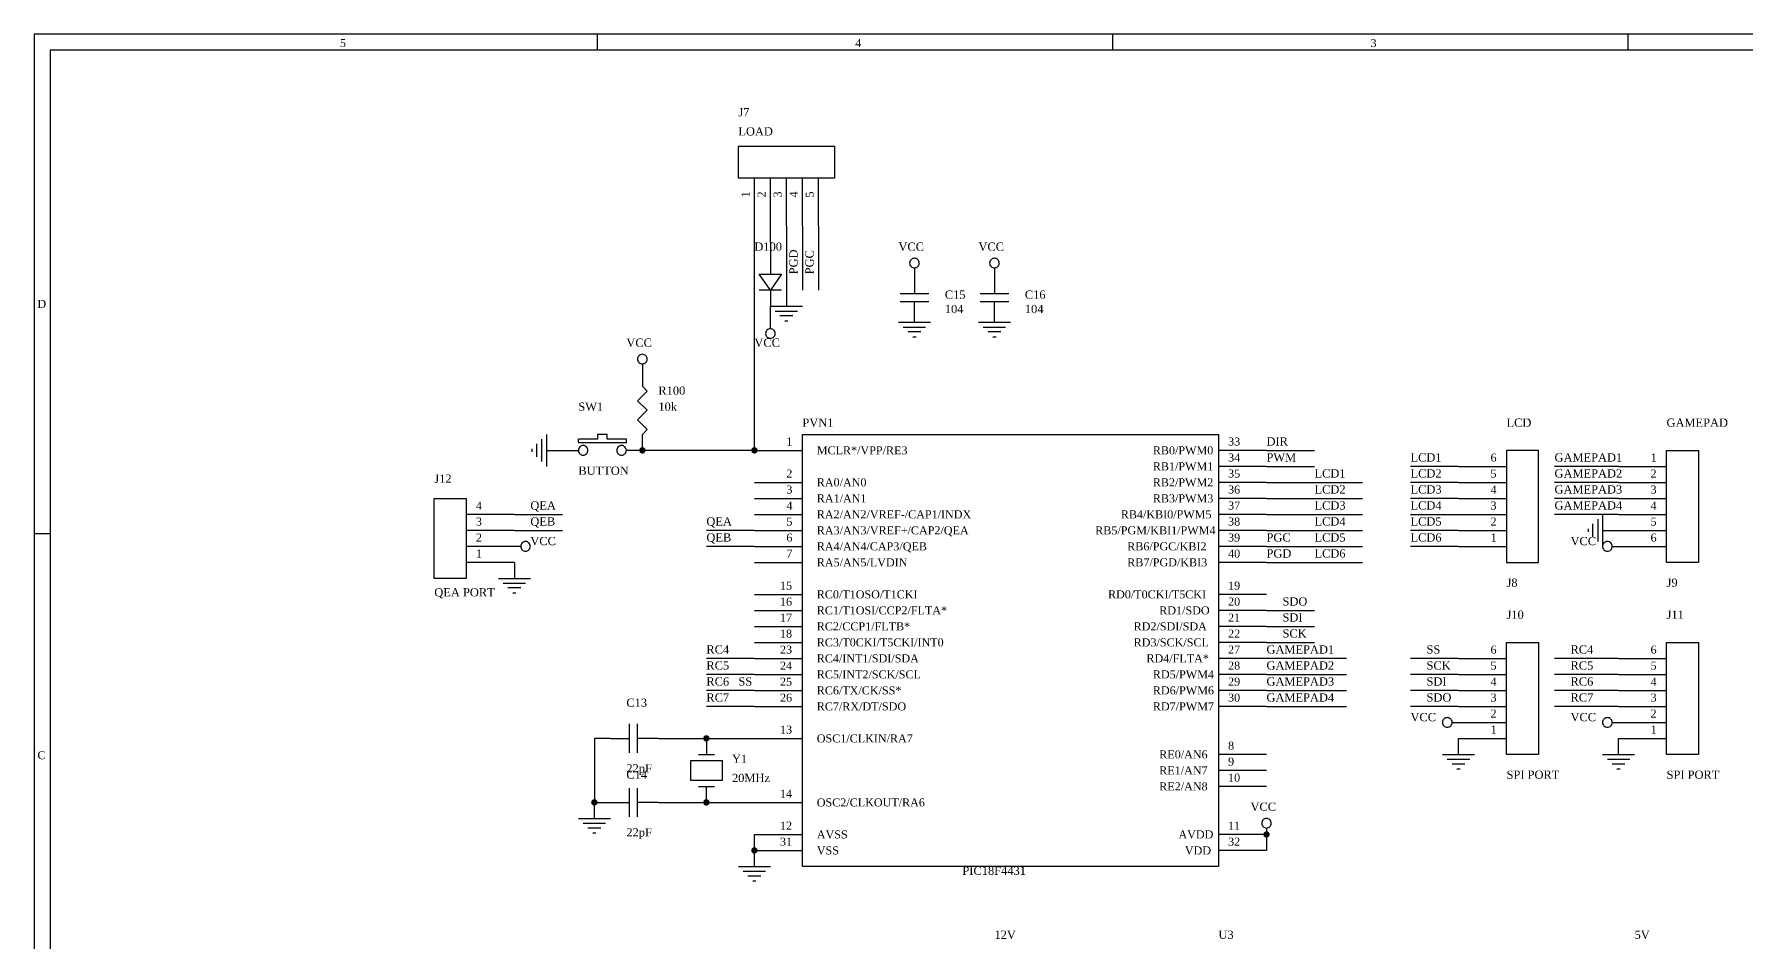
# Model space of a CAD drawing. Extents: x -3 to 419, y 3 to 299.
# Drawn here: x -2.5 to 269.3, y 155.3 to 299.5 of the extents above; entities that cross this region are included whole.
import ezdxf

# ---------------------------------------------------------------- set-up
doc = ezdxf.new("R2010")
doc.units = 0
doc.header["$MEASUREMENT"] = 0
for name, color, linetype in [('PARTS', 7, 'Continuous'), ('PARTTEXT', 7, 'Continuous'), ('TITLE', 7, 'Continuous'), ('WIRE', 7, 'Continuous'), ('WIRETEXT', 7, 'Continuous')]:
    doc.layers.add(name, color=color, linetype=linetype)
doc.styles.get("Standard").update_dxf_attribs({"font": 'times_0.ttf'})

msp = doc.modelspace()

# ---------------------------------------------------------------- linework, layer by layer
at = {"layer": 'PARTS'}
for p, q in [((111.76, 268.986), (111.76, 276.606)), ((114.3, 268.986), (114.3, 276.606)), ((116.84, 268.986), (116.84, 276.606)), ((119.38, 268.986), (119.38, 276.606)), ((121.92, 268.986), (121.92, 276.606)), ((114.3, 266.446), (114.3, 263.906)), ((137.16, 261.366), (137.16, 258.826)), ((149.86, 261.366), (149.86, 258.826)), ((114.3, 253.746), (114.3, 256.286)), ((137.16, 253.746), (137.16, 256.286)), ((149.86, 253.746), (149.86, 256.286)), ((93.98, 246.126), (93.98, 243.586)), ((93.98, 233.426), (93.98, 235.966)), ((81.28, 233.426), (83.82, 233.426)), ((93.98, 233.426), (91.44, 233.426)), ((111.76, 233.426), (119.38, 233.426)), ((193.04, 233.426), (185.42, 233.426)), ((111.76, 228.346), (119.38, 228.346)), ((193.04, 230.886), (185.42, 230.886)), ((193.04, 228.346), (185.42, 228.346)), ((223.52, 230.886), (231.14, 230.886)), ((223.52, 228.346), (231.14, 228.346)), ((248.92, 230.886), (256.54, 230.886)), ((248.92, 228.346), (256.54, 228.346)), ((111.76, 225.806), (119.38, 225.806)), ((193.04, 225.806), (185.42, 225.806)), ((223.52, 225.806), (231.14, 225.806)), ((248.92, 225.806), (256.54, 225.806)), ((73.66, 223.266), (66.04, 223.266)), ((111.76, 223.266), (119.38, 223.266)), ((193.04, 223.266), (185.42, 223.266)), ((223.52, 223.266), (231.14, 223.266)), ((248.92, 223.266), (256.54, 223.266)), ((73.66, 220.726), (66.04, 220.726)), ((111.76, 220.726), (119.38, 220.726)), ((193.04, 220.726), (185.42, 220.726)), ((223.52, 220.726), (231.14, 220.726)), ((248.92, 220.726), (256.54, 220.726)), ((73.66, 218.186), (66.04, 218.186)), ((111.76, 218.186), (119.38, 218.186)), ((193.04, 218.186), (185.42, 218.186)), ((223.52, 218.186), (231.14, 218.186)), ((248.92, 218.186), (256.54, 218.186)), ((73.66, 215.646), (66.04, 215.646)), ((111.76, 215.646), (119.38, 215.646)), ((193.04, 215.646), (185.42, 215.646)), ((111.76, 210.566), (119.38, 210.566)), ((193.04, 210.566), (185.42, 210.566)), ((111.76, 208.026), (119.38, 208.026)), ((193.04, 208.026), (185.42, 208.026)), ((111.76, 205.486), (119.38, 205.486)), ((193.04, 205.486), (185.42, 205.486)), ((111.76, 202.946), (119.38, 202.946)), ((193.04, 202.946), (185.42, 202.946)), ((111.76, 200.406), (119.38, 200.406)), ((193.04, 200.406), (185.42, 200.406)), ((223.52, 200.406), (231.14, 200.406)), ((248.92, 200.406), (256.54, 200.406)), ((111.76, 197.866), (119.38, 197.866)), ((193.04, 197.866), (185.42, 197.866)), ((223.52, 197.866), (231.14, 197.866)), ((248.92, 197.866), (256.54, 197.866)), ((111.76, 195.326), (119.38, 195.326)), ((193.04, 195.326), (185.42, 195.326)), ((223.52, 195.326), (231.14, 195.326)), ((248.92, 195.326), (256.54, 195.326)), ((111.76, 192.786), (119.38, 192.786)), ((193.04, 192.786), (185.42, 192.786)), ((223.52, 192.786), (231.14, 192.786)), ((248.92, 192.786), (256.54, 192.786)), ((88.9, 187.706), (91.44, 187.706)), ((96.52, 187.706), (93.98, 187.706)), ((104.14, 187.706), (104.14, 185.166)), ((111.76, 187.706), (119.38, 187.706)), ((223.52, 190.246), (231.14, 190.246)), ((223.52, 187.706), (231.14, 187.706)), ((248.92, 190.246), (256.54, 190.246)), ((248.92, 187.706), (256.54, 187.706)), ((193.04, 185.166), (185.42, 185.166)), ((193.04, 182.626), (185.42, 182.626)), ((104.14, 177.546), (104.14, 180.086)), ((193.04, 180.086), (185.42, 180.086)), ((88.9, 177.546), (91.44, 177.546)), ((96.52, 177.546), (93.98, 177.546)), ((111.76, 177.546), (119.38, 177.546)), ((111.76, 172.466), (119.38, 172.466)), ((193.04, 172.466), (185.42, 172.466)), ((111.76, 169.926), (119.38, 169.926)), ((193.04, 169.926), (185.42, 169.926))]:
    msp.add_line(p, q, dxfattribs=at)
for points in [[(109.22, 276.606), (109.22, 281.686), (124.46, 281.686), (124.46, 276.606)], [(114.3, 258.826), (114.3, 258.826), (112.522, 261.366), (116.078, 261.366), (114.3, 258.826)], [(119.38, 235.966), (185.42, 235.966), (185.42, 167.386), (119.38, 167.386)], [(231.14, 215.646), (236.22, 215.646), (236.22, 233.426), (231.14, 233.426)], [(256.54, 233.426), (261.62, 233.426), (261.62, 215.646), (256.54, 215.646)], [(66.04, 213.106), (60.96, 213.106), (60.96, 225.806), (66.04, 225.806)], [(231.14, 202.946), (236.22, 202.946), (236.22, 185.166), (231.14, 185.166)], [(256.54, 202.946), (261.62, 202.946), (261.62, 185.166), (256.54, 185.166)]]:
    msp.add_lwpolyline(points, close=True, dxfattribs=at)
for points in [[(114.3, 263.906), (114.3, 261.366)], [(137.16, 262.382), (137.16, 261.366)], [(149.86, 262.382), (149.86, 261.366)], [(116.078, 258.826), (112.522, 258.826)], [(114.3, 258.826), (114.3, 256.286)], [(134.874, 258.318), (139.446, 258.318)], [(137.16, 258.826), (137.16, 258.318)], [(147.574, 258.318), (152.146, 258.318)], [(149.86, 258.826), (149.86, 258.318)], [(114.3, 256.286), (119.38, 256.286)], [(115.062, 255.524), (118.618, 255.524)], [(134.874, 257.048), (139.446, 257.048)], [(137.16, 256.286), (137.16, 257.048)], [(147.574, 257.048), (152.146, 257.048)], [(149.86, 256.286), (149.86, 257.048)], [(114.3, 252.73), (114.3, 253.746)], [(117.856, 254.762), (115.824, 254.762)], [(116.586, 254), (117.094, 254)], [(134.62, 253.746), (139.7, 253.746)], [(135.382, 252.984), (138.938, 252.984)], [(147.32, 253.746), (152.4, 253.746)], [(148.082, 252.984), (151.638, 252.984)], [(138.176, 252.222), (136.144, 252.222)], [(136.906, 251.46), (137.414, 251.46)], [(150.876, 252.222), (148.844, 252.222)], [(149.606, 251.46), (150.114, 251.46)], [(93.98, 247.142), (93.98, 246.126)], [(94.742, 242.824), (93.218, 241.3)], [(93.98, 243.586), (94.742, 242.824)], [(93.218, 241.3), (94.742, 239.776)], [(94.742, 239.776), (93.218, 238.252)], [(93.218, 238.252), (94.742, 236.728)], [(94.742, 236.728), (93.98, 235.966)], [(77.216, 232.41), (77.216, 234.442)], [(77.978, 235.204), (77.978, 231.648)], [(78.74, 235.966), (78.74, 230.886)], [(86.868, 235.204), (83.82, 235.204)], [(83.82, 234.696), (83.82, 235.204)], [(83.82, 234.696), (91.44, 234.696)], [(88.392, 235.966), (86.868, 235.966)], [(86.868, 235.966), (86.868, 235.204)], [(88.392, 235.204), (88.392, 235.966)], [(91.44, 235.204), (88.392, 235.204)], [(91.44, 234.696), (91.44, 235.204)], [(76.454, 233.68), (76.454, 233.172)], [(246.38, 223.266), (246.38, 218.186)], [(244.094, 220.98), (244.094, 220.472)], [(244.856, 219.71), (244.856, 221.742)], [(245.618, 222.504), (245.618, 218.948)], [(74.676, 218.186), (73.66, 218.186)], [(247.904, 218.186), (248.92, 218.186)], [(71.12, 213.106), (76.2, 213.106)], [(71.882, 212.344), (75.438, 212.344)], [(74.676, 211.582), (72.644, 211.582)], [(73.406, 210.82), (73.914, 210.82)], [(91.44, 187.706), (91.948, 187.706)], [(91.948, 185.42), (91.948, 189.992)], [(93.218, 185.42), (93.218, 189.992)], [(93.98, 187.706), (93.218, 187.706)], [(222.504, 190.246), (223.52, 190.246)], [(247.904, 190.246), (248.92, 190.246)], [(102.87, 185.166), (105.41, 185.166)], [(220.98, 185.166), (226.06, 185.166)], [(246.38, 185.166), (251.46, 185.166)], [(106.68, 184.15), (101.6, 184.15)], [(101.6, 184.15), (101.6, 181.102)], [(106.68, 181.102), (106.68, 184.15)], [(221.742, 184.404), (225.298, 184.404)], [(224.536, 183.642), (222.504, 183.642)], [(223.266, 182.88), (223.774, 182.88)], [(247.142, 184.404), (250.698, 184.404)], [(249.936, 183.642), (247.904, 183.642)], [(248.666, 182.88), (249.174, 182.88)], [(91.948, 175.26), (91.948, 179.832)], [(93.218, 175.26), (93.218, 179.832)], [(101.6, 181.102), (106.68, 181.102)], [(102.87, 180.086), (105.41, 180.086)], [(91.44, 177.546), (91.948, 177.546)], [(93.98, 177.546), (93.218, 177.546)], [(83.82, 175.006), (88.9, 175.006)], [(84.582, 174.244), (88.138, 174.244)], [(87.376, 173.482), (85.344, 173.482)], [(86.106, 172.72), (86.614, 172.72)], [(193.04, 173.482), (193.04, 172.466)], [(109.22, 167.386), (114.3, 167.386)], [(109.982, 166.624), (113.538, 166.624)], [(112.776, 165.862), (110.744, 165.862)], [(111.506, 165.1), (112.014, 165.1)]]:
    msp.add_lwpolyline(points, dxfattribs=at)
for points in [[(137.922, 263.144, 0.0985), (137.864, 263.4356, 0.0985), (137.6988, 263.6828, 0.0985), (137.4516, 263.848, 0.0985), (137.16, 263.906, 0.0985), (136.8684, 263.848, 0.0985), (136.6212, 263.6828, 0.0985), (136.456, 263.4356, 0.0985), (136.398, 263.144, 0.0985), (136.456, 262.8524, 0.0985), (136.6212, 262.6052, 0.0985), (136.8684, 262.44, 0.0985), (137.16, 262.382, 0.0985), (137.4516, 262.44, 0.0985), (137.6988, 262.6052, 0.0985), (137.864, 262.8524, 0.0985)], [(150.622, 263.144, 0.0985), (150.564, 263.4356, 0.0985), (150.3988, 263.6828, 0.0985), (150.1516, 263.848, 0.0985), (149.86, 263.906, 0.0985), (149.5684, 263.848, 0.0985), (149.3212, 263.6828, 0.0985), (149.156, 263.4356, 0.0985), (149.098, 263.144, 0.0985), (149.156, 262.8524, 0.0985), (149.3212, 262.6052, 0.0985), (149.5684, 262.44, 0.0985), (149.86, 262.382, 0.0985), (150.1516, 262.44, 0.0985), (150.3988, 262.6052, 0.0985), (150.564, 262.8524, 0.0985)], [(115.062, 251.968, 0.0985), (115.004, 252.2596, 0.0985), (114.8388, 252.5068, 0.0985), (114.5916, 252.672, 0.0985), (114.3, 252.73, 0.0985), (114.0084, 252.672, 0.0985), (113.7612, 252.5068, 0.0985), (113.596, 252.2596, 0.0985), (113.538, 251.968, 0.0985), (113.596, 251.6764, 0.0985), (113.7612, 251.4292, 0.0985), (114.0084, 251.264, 0.0985), (114.3, 251.206, 0.0985), (114.5916, 251.264, 0.0985), (114.8388, 251.4292, 0.0985), (115.004, 251.6764, 0.0985)], [(94.742, 247.904, 0.0985), (94.684, 248.1956, 0.0985), (94.5188, 248.4428, 0.0985), (94.2716, 248.608, 0.0985), (93.98, 248.666, 0.0985), (93.6884, 248.608, 0.0985), (93.4412, 248.4428, 0.0985), (93.276, 248.1956, 0.0985), (93.218, 247.904, 0.0985), (93.276, 247.6124, 0.0985), (93.4412, 247.3652, 0.0985), (93.6884, 247.2, 0.0985), (93.98, 247.142, 0.0985), (94.2716, 247.2, 0.0985), (94.5188, 247.3652, 0.0985), (94.684, 247.6124, 0.0985)], [(85.344, 233.426, 0.0985), (85.286, 233.7176, 0.0985), (85.1208, 233.9648, 0.0985), (84.8736, 234.13, 0.0985), (84.582, 234.188, 0.0985), (84.2904, 234.13, 0.0985), (84.0432, 233.9648, 0.0985), (83.878, 233.7176, 0.0985), (83.82, 233.426, 0.0985), (83.878, 233.1344, 0.0985), (84.0432, 232.8872, 0.0985), (84.2904, 232.722, 0.0985), (84.582, 232.664, 0.0985), (84.8736, 232.722, 0.0985), (85.1208, 232.8872, 0.0985), (85.286, 233.1344, 0.0985)], [(91.44, 233.426, 0.0985), (91.382, 233.7176, 0.0985), (91.2168, 233.9648, 0.0985), (90.9696, 234.13, 0.0985), (90.678, 234.188, 0.0985), (90.3864, 234.13, 0.0985), (90.1392, 233.9648, 0.0985), (89.974, 233.7176, 0.0985), (89.916, 233.426, 0.0985), (89.974, 233.1344, 0.0985), (90.1392, 232.8872, 0.0985), (90.3864, 232.722, 0.0985), (90.678, 232.664, 0.0985), (90.9696, 232.722, 0.0985), (91.2168, 232.8872, 0.0985), (91.382, 233.1344, 0.0985)], [(76.2, 218.186, 0.0985), (76.142, 218.4776, 0.0985), (75.9768, 218.7248, 0.0985), (75.7296, 218.89, 0.0985), (75.438, 218.948, 0.0985), (75.1464, 218.89, 0.0985), (74.8992, 218.7248, 0.0985), (74.734, 218.4776, 0.0985), (74.676, 218.186, 0.0985), (74.734, 217.8944, 0.0985), (74.8992, 217.6472, 0.0985), (75.1464, 217.482, 0.0985), (75.438, 217.424, 0.0985), (75.7296, 217.482, 0.0985), (75.9768, 217.6472, 0.0985), (76.142, 217.8944, 0.0985)], [(247.904, 218.186, 0.0985), (247.846, 218.4776, 0.0985), (247.6808, 218.7248, 0.0985), (247.4336, 218.89, 0.0985), (247.142, 218.948, 0.0985), (246.8504, 218.89, 0.0985), (246.6032, 218.7248, 0.0985), (246.438, 218.4776, 0.0985), (246.38, 218.186, 0.0985), (246.438, 217.8944, 0.0985), (246.6032, 217.6472, 0.0985), (246.8504, 217.482, 0.0985), (247.142, 217.424, 0.0985), (247.4336, 217.482, 0.0985), (247.6808, 217.6472, 0.0985), (247.846, 217.8944, 0.0985)], [(222.504, 190.246, 0.0985), (222.446, 190.5376, 0.0985), (222.2808, 190.7848, 0.0985), (222.0336, 190.95, 0.0985), (221.742, 191.008, 0.0985), (221.4504, 190.95, 0.0985), (221.2032, 190.7848, 0.0985), (221.038, 190.5376, 0.0985), (220.98, 190.246, 0.0985), (221.038, 189.9544, 0.0985), (221.2032, 189.7072, 0.0985), (221.4504, 189.542, 0.0985), (221.742, 189.484, 0.0985), (222.0336, 189.542, 0.0985), (222.2808, 189.7072, 0.0985), (222.446, 189.9544, 0.0985)], [(247.904, 190.246, 0.0985), (247.846, 190.5376, 0.0985), (247.6808, 190.7848, 0.0985), (247.4336, 190.95, 0.0985), (247.142, 191.008, 0.0985), (246.8504, 190.95, 0.0985), (246.6032, 190.7848, 0.0985), (246.438, 190.5376, 0.0985), (246.38, 190.246, 0.0985), (246.438, 189.9544, 0.0985), (246.6032, 189.7072, 0.0985), (246.8504, 189.542, 0.0985), (247.142, 189.484, 0.0985), (247.4336, 189.542, 0.0985), (247.6808, 189.7072, 0.0985), (247.846, 189.9544, 0.0985)], [(193.802, 174.244, 0.0985), (193.744, 174.5356, 0.0985), (193.5788, 174.7828, 0.0985), (193.3316, 174.948, 0.0985), (193.04, 175.006, 0.0985), (192.7484, 174.948, 0.0985), (192.5012, 174.7828, 0.0985), (192.336, 174.5356, 0.0985), (192.278, 174.244, 0.0985), (192.336, 173.9524, 0.0985), (192.5012, 173.7052, 0.0985), (192.7484, 173.54, 0.0985), (193.04, 173.482, 0.0985), (193.3316, 173.54, 0.0985), (193.5788, 173.7052, 0.0985), (193.744, 173.9524, 0.0985)]]:
    msp.add_lwpolyline(points, format="xyb", close=True, dxfattribs=at)
at = {"layer": 'TITLE'}
for points in [[(-2.54, 2.54), (417.322, 2.54), (417.322, 299.466), (-2.54, 299.466)], [(0, 5.08), (414.782, 5.08), (414.782, 296.926), (0, 296.926)]]:
    msp.add_lwpolyline(points, close=True, dxfattribs=at)
for points in [[(86.868, 296.926), (86.868, 299.466)], [(168.656, 296.926), (168.656, 299.466)], [(250.444, 296.926), (250.444, 299.466)], [(-2.54, 220.218), (0, 220.218)]]:
    msp.add_lwpolyline(points, dxfattribs=at)
at = {"layer": 'WIRE'}
for points in [[(111.76, 233.426), (111.76, 268.986)], [(114.3, 266.446), (114.3, 268.986)], [(116.84, 268.986), (116.84, 256.286)], [(119.38, 268.986), (119.38, 258.826)], [(121.92, 268.986), (121.92, 258.826)], [(78.74, 233.426), (81.28, 233.426)], [(111.76, 233.426), (93.98, 233.426)], [(193.04, 233.426), (200.66, 233.426)], [(193.04, 230.886), (200.66, 230.886)], [(193.04, 228.346), (208.28, 228.346)], [(223.52, 230.886), (215.9, 230.886)], [(223.52, 228.346), (215.9, 228.346)], [(248.92, 230.886), (238.76, 230.886)], [(248.92, 228.346), (238.76, 228.346)], [(193.04, 225.806), (208.28, 225.806)], [(223.52, 225.806), (215.9, 225.806)], [(248.92, 225.806), (238.76, 225.806)], [(73.66, 223.266), (81.28, 223.266)], [(193.04, 223.266), (208.28, 223.266)], [(215.9, 223.266), (223.52, 223.266)], [(248.92, 223.266), (238.76, 223.266)], [(73.66, 220.726), (81.28, 220.726)], [(111.76, 220.726), (104.14, 220.726)], [(193.04, 220.726), (208.28, 220.726)], [(223.52, 220.726), (215.9, 220.726)], [(246.38, 220.726), (248.92, 220.726)], [(111.76, 218.186), (104.14, 218.186)], [(193.04, 218.186), (208.28, 218.186)], [(223.52, 218.186), (215.9, 218.186)], [(73.66, 215.646), (73.66, 213.106)], [(193.04, 215.646), (208.28, 215.646)], [(193.04, 208.026), (200.66, 208.026)], [(193.04, 205.486), (200.66, 205.486)], [(193.04, 202.946), (200.66, 202.946)], [(111.76, 200.406), (104.14, 200.406)], [(205.74, 200.406), (193.04, 200.406)], [(223.52, 200.406), (215.9, 200.406)], [(248.92, 200.406), (238.76, 200.406)], [(111.76, 197.866), (104.14, 197.866)], [(193.04, 197.866), (205.74, 197.866)], [(223.52, 197.866), (215.9, 197.866)], [(248.92, 197.866), (238.76, 197.866)], [(111.76, 195.326), (104.14, 195.326)], [(193.04, 195.326), (205.74, 195.326)], [(223.52, 195.326), (215.9, 195.326)], [(248.92, 195.326), (238.76, 195.326)], [(111.76, 192.786), (104.14, 192.786)], [(193.04, 192.786), (205.74, 192.786)], [(223.52, 192.786), (215.9, 192.786)], [(248.92, 192.786), (238.76, 192.786)], [(88.9, 187.706), (86.36, 187.706)], [(86.36, 187.706), (86.36, 177.546)], [(96.52, 187.706), (104.14, 187.706)], [(104.14, 187.706), (111.76, 187.706)], [(223.52, 185.166), (223.52, 187.706)], [(248.92, 185.166), (248.92, 187.706)], [(86.36, 175.006), (86.36, 177.546)], [(86.36, 177.546), (88.9, 177.546)], [(96.52, 177.546), (104.14, 177.546)], [(104.14, 177.546), (111.76, 177.546)], [(111.76, 169.926), (111.76, 172.466)], [(193.04, 172.466), (193.04, 169.926)], [(111.76, 167.386), (111.76, 169.926)]]:
    msp.add_lwpolyline(points, dxfattribs=at)
at = {"layer": 'WIRE', "const_width": 0.508}
for points in [[(93.726, 233.426, 1), (94.234, 233.426, 1)], [(111.506, 233.426, 1), (112.014, 233.426, 1)], [(103.886, 187.706, 1), (104.394, 187.706, 1)], [(86.106, 177.546, 1), (86.614, 177.546, 1)], [(103.886, 177.546, 1), (104.394, 177.546, 1)], [(192.786, 172.466, 1), (193.294, 172.466, 1)], [(111.506, 169.926, 1), (112.014, 169.926, 1)]]:
    msp.add_lwpolyline(points, format="xyb", close=True, dxfattribs=at)

# ---------------------------------------------------------------- texts
at = {"layer": 'PARTS'}
for s, p in [('1', (110.998, 273.558)), ('2', (113.538, 273.558)), ('3', (116.078, 273.558)), ('4', (118.618, 273.558)), ('5', (121.158, 273.558))]:
    msp.add_text(s, height=1.27, rotation=90, dxfattribs=at).set_placement(p)
for s, p in [('1', (116.84, 234.188)), ('MCLR*/VPP/RE3', (121.666, 232.791)), ('RB0/PWM0', (175.006, 232.791)), ('33', (186.944, 234.188)), ('RB1/PWM1', (175.006, 230.251)), ('34', (186.944, 231.648)), ('6', (228.6, 231.648)), ('1', (254, 231.648)), ('2', (116.84, 229.108)), ('RA0/AN0', (121.666, 227.711)), ('RB2/PWM2', (175.006, 227.711)), ('35', (186.944, 229.108)), ('5', (228.6, 229.108)), ('2', (254, 229.108)), ('3', (116.84, 226.568)), ('RA1/AN1', (121.666, 225.171)), ('RB3/PWM3', (175.006, 225.171)), ('36', (186.944, 226.568)), ('4', (228.6, 226.568)), ('3', (254, 226.568)), ('4', (67.564, 224.028)), ('4', (116.84, 224.028)), ('RA2/AN2/VREF-/CAP1/INDX', (121.666, 222.631)), ('RB4/KBI0/PWM5', (169.926, 222.631)), ('37', (186.944, 224.028)), ('3', (228.6, 224.028)), ('4', (254, 224.028)), ('2', (67.564, 218.948)), ('3', (67.564, 221.488)), ('6', (116.84, 218.948)), ('5', (116.84, 221.488)), ('RA3/AN3/VREF+/CAP2/QEA', (121.666, 220.091)), ('RB5/PGM/KBI1/PWM4', (165.862, 220.091)), ('38', (186.944, 221.488)), ('39', (186.944, 218.948)), ('2', (228.6, 221.488)), ('1', (228.6, 218.948)), ('6', (254, 218.948)), ('5', (254, 221.488)), ('1', (67.564, 216.408)), ('7', (116.84, 216.408)), ('RA4/AN4/CAP3/QEB', (121.666, 217.551)), ('RB6/PGC/KBI2', (170.942, 217.551)), ('40', (186.944, 216.408)), ('RA5/AN5/LVDIN', (121.666, 215.011)), ('RB7/PGD/KBI3', (170.942, 215.011)), ('15', (115.824, 211.328)), ('19', (186.944, 211.328)), ('16', (115.824, 208.788)), ('RC0/T1OSO/T1CKI', (121.666, 209.931)), ('RD0/T0CKI/T5CKI', (167.894, 209.931)), ('20', (186.944, 208.788)), ('17', (115.824, 206.248)), ('RC1/T1OSI/CCP2/FLTA*', (121.666, 207.391)), ('RD1/SDO', (176.022, 207.391)), ('21', (186.944, 206.248)), ('18', (115.824, 203.708)), ('RC2/CCP1/FLTB*', (121.666, 204.851)), ('RD2/SDI/SDA', (171.958, 204.851)), ('22', (186.944, 203.708)), ('23', (115.824, 201.168)), ('RC3/T0CKI/T5CKI/INT0', (121.666, 202.311)), ('RD3/SCK/SCL', (171.958, 202.311)), ('27', (186.944, 201.168)), ('6', (228.6, 201.168)), ('6', (254, 201.168)), ('24', (115.824, 198.628)), ('RC4/INT1/SDI/SDA', (121.666, 199.771)), ('RC5/INT2/SCK/SCL', (121.666, 197.231)), ('RD4/FLTA*', (173.99, 199.771)), ('RD5/PWM4', (175.006, 197.231)), ('28', (186.944, 198.628)), ('5', (228.6, 198.628)), ('5', (254, 198.628)), ('25', (115.824, 196.088)), ('RC6/TX/CK/SS*', (121.666, 194.691)), ('RD6/PWM6', (175.006, 194.691)), ('29', (186.944, 196.088)), ('4', (228.6, 196.088)), ('4', (254, 196.088)), ('26', (115.824, 193.548)), ('RC7/RX/DT/SDO', (121.666, 192.151)), ('RD7/PWM7', (175.006, 192.151)), ('30', (186.944, 193.548)), ('3', (228.6, 193.548)), ('3', (254, 193.548)), ('2', (228.6, 191.008)), ('2', (254, 191.008)), ('13', (115.824, 188.468)), ('OSC1/CLKIN/RA7', (121.666, 187.071)), ('1', (228.6, 188.468)), ('1', (254, 188.468)), ('RE0/AN6', (176.022, 184.531)), ('8', (186.944, 185.928)), ('RE1/AN7', (176.022, 181.991)), ('9', (186.944, 183.388)), ('10', (186.944, 180.848)), ('14', (115.824, 178.308)), ('RE2/AN8', (176.022, 179.451)), ('OSC2/CLKOUT/RA6', (121.666, 176.911)), ('12', (115.824, 173.228)), ('11', (186.944, 173.228)), ('31', (115.824, 170.688)), ('AVSS', (121.666, 171.831)), ('AVDD', (179.07, 171.831)), ('32', (186.944, 170.688)), ('VSS', (121.666, 169.291)), ('VDD', (180.086, 169.291))]:
    msp.add_text(s, height=1.27, dxfattribs=at).set_placement(p)
at = {"layer": 'PARTTEXT'}
for s, p in [('J7', (109.22, 286.4463)), ('LOAD', (109.22, 283.3983)), ('D100', (111.76, 265.1103)), ('VCC', (134.62, 265.1103)), ('VCC', (147.32, 265.1103)), ('C15', (141.986, 257.4903)), ('C16', (154.686, 257.4903)), ('104', (141.986, 255.2043)), ('104', (154.686, 255.2043)), ('VCC', (91.44, 249.8703)), ('VCC', (111.76, 249.8703)), ('R100', (96.52, 242.2503)), ('SW1', (83.82, 239.7103)), ('10k', (96.52, 239.7103)), ('PVN1', (119.38, 237.1703)), ('LCD', (231.14, 237.1703)), ('GAMEPAD', (256.54, 237.1703)), ('J12', (60.96, 228.2803)), ('BUTTON', (83.82, 229.5503)), ('VCC', (76.2, 218.3743)), ('VCC', (241.3, 218.3743)), ('J8', (231.14, 211.7703)), ('J9', (256.54, 211.7703)), ('QEA PORT', (60.96, 210.2463)), ('J10', (231.14, 206.6903)), ('J11', (256.54, 206.6903)), ('C13', (91.44, 192.7203)), ('VCC', (215.9, 190.4343)), ('VCC', (241.3, 190.4343)), ('Y1', (108.204, 183.8303)), ('C14', (91.44, 181.2903)), ('22pF', (91.44, 182.3063)), ('SPI PORT', (231.14, 181.2903)), ('SPI PORT', (256.54, 181.2903)), ('20MHz', (108.204, 180.7823)), ('VCC', (190.5, 176.2103)), ('22pF', (91.44, 172.1463)), ('PIC18F4431', (144.78, 166.0503)), ('12V', (149.86, 155.8903)), ('U3', (185.42, 155.8903)), ('5V', (251.46, 155.8903))]:
    msp.add_text(s, height=1.3057, dxfattribs=at).set_placement(p)
at = {"layer": 'TITLE'}
for s, p in [('5', (45.974, 297.434)), ('4', (127.762, 297.434)), ('3', (209.55, 297.434)), ('D', (-2.032, 256.032)), ('C', (-2.032, 184.404))]:
    msp.add_text(s, height=1.27, dxfattribs=at).set_placement(p)
at = {"layer": 'WIRETEXT'}
for s, p in [('PGD', (118.618, 261.366)), ('PGC', (121.158, 261.366))]:
    msp.add_text(s, height=1.3057, rotation=90, dxfattribs=at).set_placement(p)
for s, p in [('DIR', (193.04, 234.188)), ('PWM', (193.04, 231.648)), ('LCD1', (215.9, 231.648)), ('GAMEPAD1', (238.76, 231.648)), ('LCD1', (200.66, 229.108)), ('LCD2', (215.9, 229.108)), ('GAMEPAD2', (238.76, 229.108)), ('LCD2', (200.66, 226.568)), ('LCD3', (215.9, 226.568)), ('GAMEPAD3', (238.76, 226.568)), ('QEA', (76.2, 224.028)), ('LCD3', (200.66, 224.028)), ('LCD4', (215.9, 224.028)), ('GAMEPAD4', (238.76, 224.028)), ('QEB', (76.2, 221.488)), ('QEA', (104.14, 221.488)), ('QEB', (104.14, 218.948)), ('PGC', (193.04, 218.948)), ('LCD4', (200.66, 221.488)), ('LCD5', (200.66, 218.948)), ('LCD5', (215.9, 221.488)), ('LCD6', (215.9, 218.948)), ('PGD', (193.04, 216.408)), ('LCD6', (200.66, 216.408)), ('SDO', (195.58, 208.788)), ('SDI', (195.58, 206.248)), ('SCK', (195.58, 203.708)), ('RC4', (104.14, 201.168)), ('GAMEPAD1', (193.04, 201.168)), ('SS', (218.44, 201.168)), ('RC4', (241.3, 201.168)), ('RC5', (104.14, 198.628)), ('GAMEPAD2', (193.04, 198.628)), ('SCK', (218.44, 198.628)), ('RC5', (241.3, 198.628)), ('RC6', (104.14, 196.088)), ('SS', (109.22, 196.088)), ('GAMEPAD3', (193.04, 196.088)), ('SDI', (218.44, 196.088)), ('RC6', (241.3, 196.088)), ('RC7', (104.14, 193.548)), ('GAMEPAD4', (193.04, 193.548)), ('SDO', (218.44, 193.548)), ('RC7', (241.3, 193.548))]:
    msp.add_text(s, height=1.3057, dxfattribs=at).set_placement(p)

doc.saveas('drawing.dxf')
